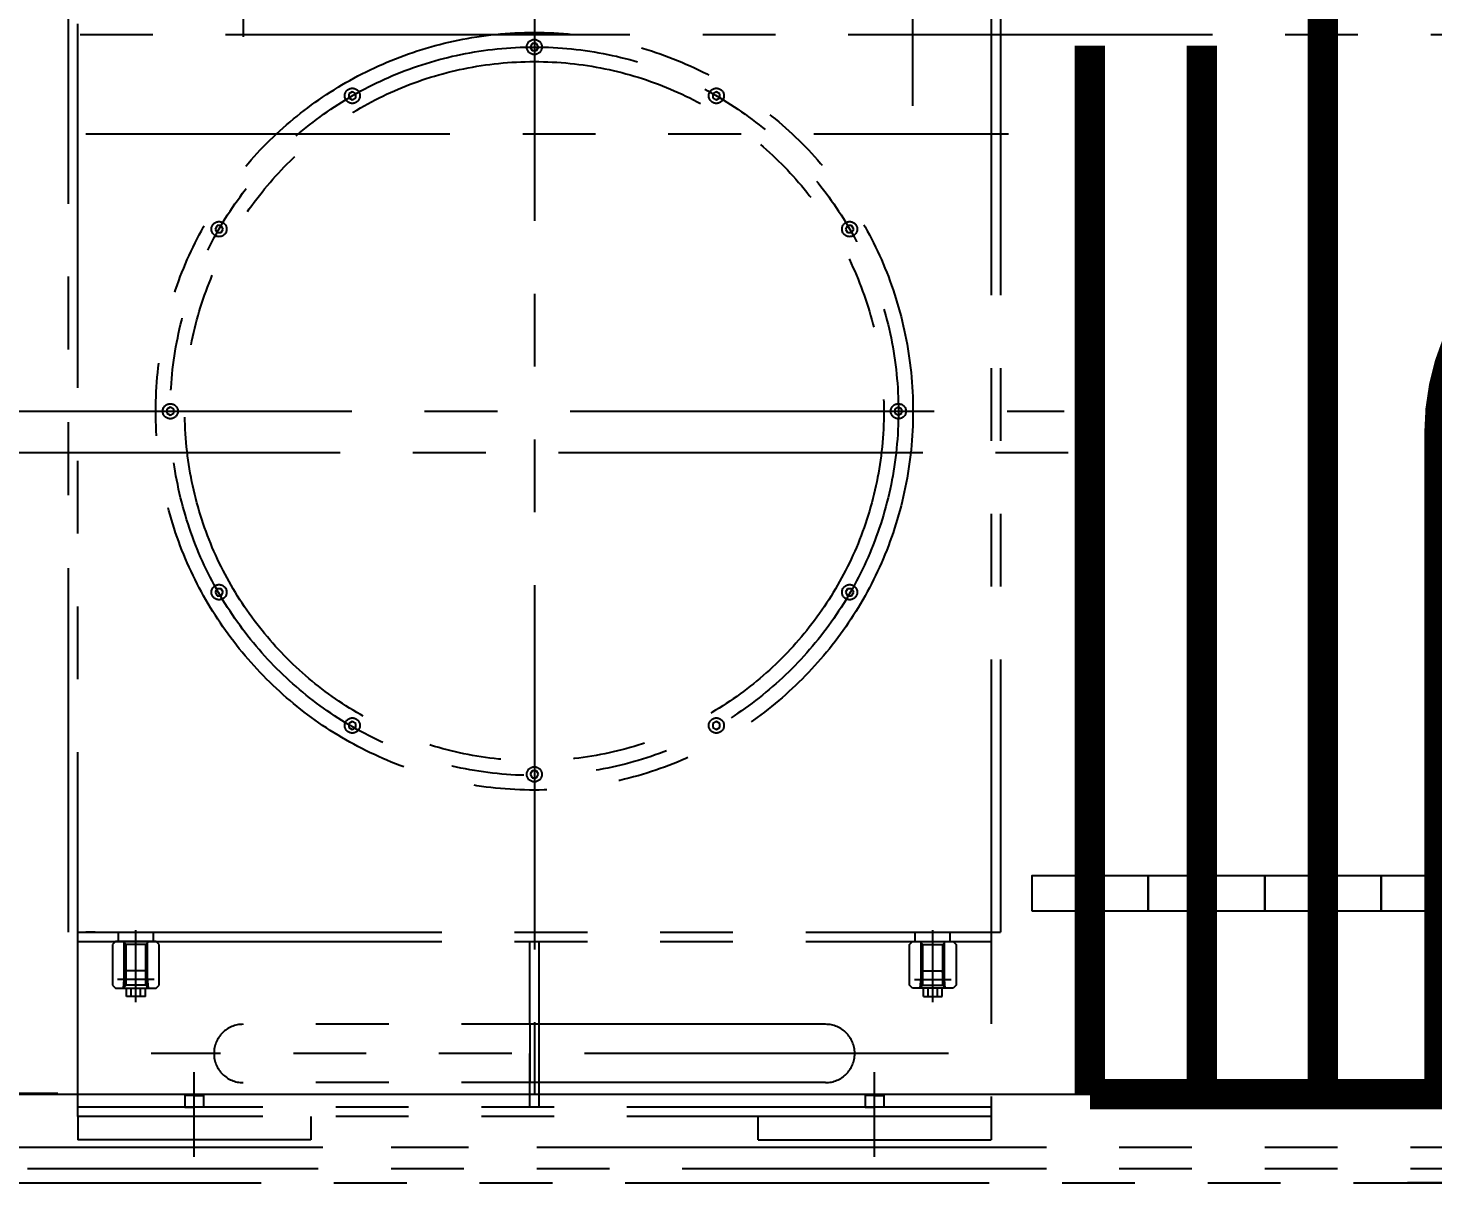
# Model space of a CAD drawing. Header units: millimetres. Extents: x 87 to 10592, y 0 to 7425.
# Drawn here: x 1676 to 2882, y 2586 to 3577 of the extents above; entities that cross this region are included whole.
import ezdxf

# ---------------------------------------------------------------- set-up
doc = ezdxf.new("R2010")
doc.units = ezdxf.units.MM
doc.header["$LTSCALE"] = 250
doc.linetypes.add('G', pattern=[2, 1.25, -0.25, 0.25, -0.25])
doc.linetypes.add('K', pattern=[2.5, 1.25, -0.25, 0.25, -0.25, 0.25, -0.25])
for name, color, linetype in [('01', 7, 'Continuous'), ('02', 1, 'Continuous'), ('05', 4, 'G'), ('07', 6, 'K'), ('08', 1, 'Continuous')]:
    doc.layers.add(name, color=color, linetype=linetype)
doc.styles.get("Standard").update_dxf_attribs({"font": 'isocp', "width": 0.707, "bigfont": 'intecad.shx'})
doc.dimstyles.new('INTE', dxfattribs={"dimscale": 25, "dimtxt": 3.5, "dimasz": 3, "dimexe": 3, "dimexo": 0, "dimgap": 1, "dimtad": 1, "dimdec": 1, "dimdsep": 46, "dimtxsty": 'Standard', "dimcen": 0, "dimclrd": 1, "dimclre": 1, "dimclrt": 3, "dimadec": 0, "dimazin": 0, "dimtfac": 1, "dimtdec": 1, "dimtmove": 0, "dimatfit": 0, "dimfxl": 1, "dimarcsym": 0})

# ---------------------------------------------------------------- blocks, each defined once
blk = doc.blocks.new('*D96')
at = {"layer": '08', "color": 1, "lineweight": -2}
for p, q in [((1695.3, 3663.2), (1264.7, 3663.2)), ((1339.7, 3588.2), (1339.7, 2738.2)), ((1701.3, 2663.2), (1264.7, 2663.2))]:
    blk.add_line(p, q, dxfattribs=at)
at = {"layer": '08', "color": 1}
for points in [[(1327.2, 3588.2), (1352.2, 3588.2), (1339.7, 3663.2)], [(1327.2, 2738.2), (1352.2, 2738.2), (1339.7, 2663.2)]]:
    blk.add_solid(points, dxfattribs=at)
at = {"layer": 'Defpoints', "color": 0}
for p in [(1695.3, 3663.2), (1339.7, 2663.2), (1701.3, 2663.2)]:
    blk.add_point(p, dxfattribs=at)
at = {"layer": '08', "color": 3, "insert": (1270.9, 3163.2), "char_height": 87.5, "attachment_point": 5, "rotation": 90}
blk.add_mtext('1000', dxfattribs=at)
blk = doc.blocks.new('*U89')
at = {"layer": '01'}
for p, q in [((-7, 8.1), (-7, -8.1)), ((-7, 4), (0, 4)), ((0, 10.7), (15, 9.4)), ((15, 9.4), (15, -9.4)), ((-7, -4), (0, -4)), ((0, -10.7), (15, -9.4))]:
    blk.add_line(p, q, dxfattribs=at)
at = {"layer": '01', "color": 7, "linetype": 'Continuous'}
for p, q in [((-7, 8.1), (0, 8.1)), ((0, -10.7), (0, 10.7)), ((-7, -8.1), (0, -8.1))]:
    blk.add_line(p, q, dxfattribs=at)
at = {"layer": '02', "color": 1, "linetype": 'Continuous'}
for p, q in [((0, 9.7), (15, 8.4)), ((0, -9.7), (15, -8.4))]:
    blk.add_line(p, q, dxfattribs=at)
at = {"layer": '05'}
for p, q in [((7.5, 15.7), (7.5, -15.7)), ((-12, 0), (20, 0))]:
    blk.add_line(p, q, dxfattribs=at)

msp = doc.modelspace()

# ---------------------------------------------------------------- linework, layer by layer
at = {"layer": '01', "color": 7, "linetype": 'Continuous', "const_width": 26}
msp.add_lwpolyline([(2887.196, 2662.497), (2887.196, 3230.286, -0.41421356), (3087.196, 3430.286), (3346.644, 3430.286, 0.41421356), (3546.644, 3630.286), (3546.644, 4435.769), (3587.157, 4548.497)], format="xyb", dxfattribs=at)
for points in [[(2787.196, 2662.497), (2787.196, 3592.247)], [(2587.196, 3562.247), (2587.196, 2662.497)], [(2683.275, 2662.497), (2683.275, 3562.247)]]:
    msp.add_lwpolyline(points, dxfattribs=at)
at = {"layer": '01', "color": 7, "linetype": 'Continuous'}
for points in [[(2537.196, 2820.015), (2637.196, 2820.015), (2637.196, 2850.015), (2537.196, 2850.015)], [(2637.196, 2820.015), (2737.196, 2820.015), (2737.196, 2850.015), (2637.196, 2850.015)], [(2737.196, 2820.015), (2837.196, 2820.015), (2837.196, 2850.015), (2737.196, 2850.015)], [(2837.196, 2820.015), (2937.196, 2820.015), (2937.196, 2850.015), (2837.196, 2850.015)]]:
    msp.add_lwpolyline(points, close=True, dxfattribs=at)
at = {"layer": '01', "const_width": 26}
msp.add_lwpolyline([(2587.196, 2662.497), (3782.576, 2662.497)], dxfattribs=at)
at = {"layer": '02', "color": 1, "linetype": 'Continuous'}
msp.add_line((1560.281, 2662.497), (3926.781, 2662.497), dxfattribs=at)
at = {"layer": '05', "color": 4, "linetype": 'G'}
for p, q in [((1641.111, 3248.536), (2565.038, 3248.536)), ((1631.111, 3213.238), (2600.638, 3213.238))]:
    msp.add_line(p, q, dxfattribs=at)
at = {"layer": '07', "color": 6, "linetype": 'K'}
for p, q in [((1860.281, 3882.277), (1860.281, 3557.43)), ((2110.281, 3724.337), (2110.281, 2620.177)), ((2435.281, 3510.633), (2435.281, 3712.555)), ((1710.281, 2801.536), (1710.281, 3660.536)), ((1718.281, 2643.536), (1718.281, 3657.536)), ((2502.281, 3660.536), (2502.281, 2623.536)), ((2510.281, 3660.536), (2510.281, 2801.536)), ((2157.781, 3571.497), (1548.281, 3571.497)), ((3317.281, 3571.497), (2157.781, 3571.497)), ((1725.281, 3486.536), (2517.281, 3486.536)), ((1718.281, 2801.536), (2502.281, 2801.536)), ((1733.281, 2801.536), (1725.281, 2801.536)), ((1753.281, 2793.536), (1753.281, 2801.536)), ((1768.281, 2756.197), (1768.281, 2803.402)), ((1783.281, 2793.536), (1783.281, 2801.536)), ((2437.281, 2793.536), (2437.281, 2801.536)), ((2452.281, 2756.197), (2452.281, 2803.402)), ((2467.281, 2793.536), (2467.281, 2801.536)), ((2502.281, 2801.536), (2510.281, 2801.536)), ((1718.281, 2793.536), (2502.281, 2793.536)), ((1750.781, 2793.536), (1748.281, 2791.036)), ((1750.781, 2793.536), (1748.281, 2791.036)), ((1748.281, 2791.036), (1748.281, 2756.036)), ((1785.781, 2793.536), (1750.781, 2793.536)), ((1759.781, 2791.036), (1757.281, 2793.536)), ((1758.281, 2754.536), (1758.281, 2792.536)), ((1759.781, 2756.036), (1759.781, 2791.036)), ((1776.781, 2791.036), (1759.781, 2791.036)), ((1776.781, 2791.036), (1779.281, 2793.536)), ((1776.781, 2756.036), (1776.781, 2791.036)), ((1778.281, 2754.536), (1778.281, 2792.536)), ((1788.281, 2791.036), (1785.781, 2793.536)), ((1788.281, 2756.036), (1788.281, 2791.036)), ((2106.281, 2722.536), (2106.281, 2793.536)), ((2106.281, 2793.536), (2114.281, 2793.536)), ((2114.281, 2722.536), (2114.281, 2793.536)), ((2432.281, 2791.036), (2434.781, 2793.536)), ((2432.281, 2756.036), (2432.281, 2791.036)), ((2434.781, 2793.536), (2469.781, 2793.536)), ((2443.781, 2791.036), (2441.281, 2793.536)), ((2442.281, 2754.536), (2442.281, 2792.536)), ((2443.781, 2756.036), (2443.781, 2791.036)), ((2443.781, 2791.036), (2460.781, 2791.036)), ((2460.781, 2791.036), (2463.281, 2793.536)), ((2460.781, 2756.036), (2460.781, 2791.036)), ((2462.281, 2754.536), (2462.281, 2792.536)), ((2469.781, 2793.536), (2472.281, 2791.036)), ((2469.781, 2793.536), (2472.281, 2791.036)), ((2472.281, 2791.036), (2472.281, 2756.036)), ((1748.281, 2756.036), (1750.781, 2753.536)), ((1750.781, 2753.536), (1785.781, 2753.536)), ((1759.781, 2756.036), (1757.281, 2753.536)), ((1776.781, 2756.036), (1759.781, 2756.036)), ((1779.281, 2753.536), (1776.781, 2756.036)), ((1785.781, 2753.536), (1788.281, 2756.036)), ((2434.781, 2753.536), (2432.281, 2756.036)), ((2469.781, 2753.536), (2434.781, 2753.536)), ((2441.281, 2753.536), (2443.781, 2756.036)), ((2443.781, 2756.036), (2460.781, 2756.036)), ((2460.781, 2756.036), (2463.281, 2753.536)), ((2472.281, 2756.036), (2469.781, 2753.536)), ((2360.281, 2722.536), (1860.281, 2722.536)), ((2106.281, 2722.536), (2106.281, 2672.536)), ((2114.281, 2672.536), (2114.281, 2722.536)), ((2465.901, 2697.536), (1781.236, 2697.536)), ((2106.281, 2651.536), (2106.281, 2697.536)), ((2114.281, 2651.536), (2114.281, 2697.536)), ((1818.281, 2608.83), (1818.281, 2681.427)), ((2402.281, 2608.83), (2402.281, 2681.427)), ((2360.281, 2672.536), (1860.281, 2672.536)), ((1810.281, 2661.536), (1810.281, 2651.536)), ((1818.281, 2661.536), (1810.281, 2661.536)), ((1818.281, 2661.536), (1826.281, 2661.536)), ((1826.281, 2661.536), (1826.281, 2651.536)), ((2394.281, 2661.536), (2394.281, 2651.536)), ((2402.281, 2661.536), (2394.281, 2661.536)), ((2402.281, 2661.536), (2410.281, 2661.536)), ((2410.281, 2661.536), (2410.281, 2651.536)), ((2502.281, 2651.536), (1718.281, 2651.536)), ((2502.281, 2643.536), (1718.281, 2643.536)), ((1718.281, 2643.536), (1718.281, 2623.536)), ((1810.281, 2651.536), (1818.281, 2651.536)), ((1826.281, 2651.536), (1818.281, 2651.536)), ((1918.281, 2643.536), (1918.281, 2623.536)), ((2302.281, 2623.536), (2302.281, 2643.536)), ((2394.281, 2651.536), (2402.281, 2651.536)), ((2410.281, 2651.536), (2402.281, 2651.536)), ((2428.781, 2616.997), (1547.781, 2616.997)), ((3799.781, 2616.997), (1547.781, 2616.997)), ((1918.281, 2623.536), (1718.281, 2623.536)), ((2302.281, 2623.536), (2502.281, 2623.536)), ((3799.781, 2598.497), (1675.281, 2598.497)), ((1563.281, 2586.497), (3911.781, 2586.497)), ((3911.781, 2586.497), (2859.781, 2586.497))]:
    msp.add_line(p, q, dxfattribs=at)
for points in [[(2108.549, 3564.036), (2106.817, 3561.036), (2108.549, 3558.036), (2112.013, 3558.036), (2113.745, 3561.036), (2112.013, 3564.036)], [(1951.031, 3520.901), (1951.031, 3517.437), (1954.031, 3515.705), (1957.031, 3517.437), (1957.031, 3520.901), (1954.031, 3522.633)], [(2266.531, 3522.633), (2263.531, 3520.901), (2263.531, 3517.437), (2266.531, 3515.705), (2269.531, 3517.437), (2269.531, 3520.901)], [(1836.184, 3404.786), (1837.916, 3401.786), (1841.38, 3401.786), (1843.112, 3404.786), (1841.38, 3407.786), (1837.916, 3407.786)], [(2382.646, 3407.786), (2379.182, 3407.786), (2377.45, 3404.786), (2379.182, 3401.786), (2382.646, 3401.786), (2384.378, 3404.786)], [(1794.781, 3246.804), (1797.781, 3245.072), (1800.781, 3246.804), (1800.781, 3250.268), (1797.781, 3252), (1794.781, 3250.268)], [(2425.781, 3250.268), (2422.781, 3252), (2419.781, 3250.268), (2419.781, 3246.804), (2422.781, 3245.072), (2425.781, 3246.804)], [(1837.916, 3090.286), (1841.38, 3090.286), (1843.112, 3093.286), (1841.38, 3096.286), (1837.916, 3096.286), (1836.184, 3093.286)], [(2384.378, 3093.286), (2382.646, 3096.286), (2379.182, 3096.286), (2377.45, 3093.286), (2379.182, 3090.286), (2382.646, 3090.286)], [(1954.031, 2975.439), (1957.031, 2977.171), (1957.031, 2980.635), (1954.031, 2982.367), (1951.031, 2980.635), (1951.031, 2977.171)], [(2269.531, 2977.171), (2269.531, 2980.635), (2266.531, 2982.367), (2263.531, 2980.635), (2263.531, 2977.171), (2266.531, 2975.439)], [(2112.013, 2934.036), (2113.745, 2937.036), (2112.013, 2940.036), (2108.549, 2940.036), (2106.817, 2937.036), (2108.549, 2934.036)]]:
    msp.add_lwpolyline(points, close=True, dxfattribs=at)
for centre, radius in [((2110.281, 3248.536), 325), ((2110.281, 3248.536), 312.5), ((2110.281, 3561.036), 6.5), ((2110.281, 3248.536), 300), ((1954.031, 3519.169), 6.5), ((2266.531, 3519.169), 6.5), ((1839.648, 3404.786), 6.5), ((2380.914, 3404.786), 6.5), ((1797.781, 3248.536), 6.5), ((2422.781, 3248.536), 6.5), ((1839.648, 3093.286), 6.5), ((2380.914, 3093.286), 6.5), ((1954.031, 2978.903), 6.5), ((2266.531, 2978.903), 6.5), ((2110.281, 2937.036), 6.5)]:
    msp.add_circle(centre, radius, dxfattribs=at)
for centre, start, end in [((1860.281, 2697.536), 90, 270), ((2360.281, 2697.536), 270, 90)]:
    msp.add_arc(centre, 25, start, end, dxfattribs=at)

# ---------------------------------------------------------------- block references
at = {"layer": '07', "color": 6, "linetype": 'K', "xscale": -1, "rotation": 270}
msp.add_blockref('*U89', (1768.281, 2753.536), dxfattribs=at)
at = {"layer": '07', "color": 6, "linetype": 'K', "rotation": 90}
msp.add_blockref('*U89', (2452.281, 2753.536), dxfattribs=at)

# ---------------------------------------------------------------- dimensions: what is measured, and where the dimension line sits
at = {"layer": '08'}
dim = msp.add_linear_dim(base=(1339.671, 2663.238), p1=(1695.281, 3663.238), p2=(1701.281, 2663.238), angle=90, dimstyle='INTE', dxfattribs=at)
dim.commit()
dim.dimension.update_dxf_attribs({"geometry": '*D96', "text_midpoint": (1270.921, 3163.238)})

doc.saveas('drawing.dxf')
